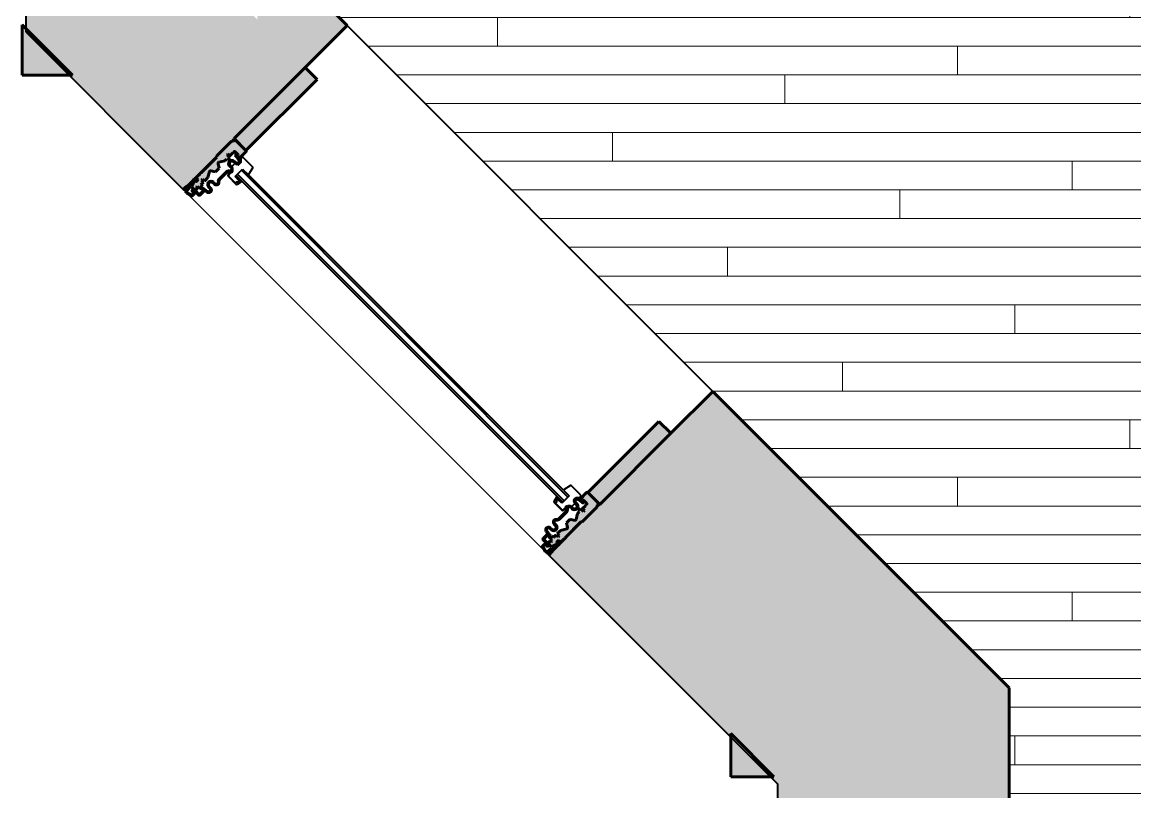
# Model space of a CAD drawing. Header units: inches. Extents: x 247 to 537, y -3781 to -3400.
# Drawn here: x 246.9 to 324.4, y -3601.1 to -3547.5 of the extents above; entities that cross this region are included whole.
import ezdxf

# ---------------------------------------------------------------- set-up
doc = ezdxf.new("R2010")
doc.units = ezdxf.units.IN
doc.header["$MEASUREMENT"] = 0
for name, color, linetype, lineweight in [('A-DETL-GENF', 92, 'Continuous', 9), ('A-FLOR-PATT', 8, 'Continuous', 18), ('A-GLAZ', 151, 'Continuous', 40), ('A-WALL', 113, 'Continuous', 18), ('A-WALL-PATT', 111, 'Continuous', 18), ('I-WALL', 2, 'Continuous', 40)]:
    doc.layers.add(name, color=color, linetype=linetype, lineweight=lineweight)

# ---------------------------------------------------------------- blocks, each defined once
blk = doc.blocks.new('Proline_Clad_Wood-Double-Hung_Vent_Unit - 36_ x 48_ Garden enlarged-1929651-UNIT 2')
at = {"layer": 'A-GLAZ'}
h = blk.add_hatch(color=135, dxfattribs=at)
h.paths.add_polyline_path([(-17.959, 4.808), (-17.85, 4.808), (-17.919, 4.848)], flags=0)
h.paths.add_polyline_path([(-17.944, 5.039), (-17.904, 5.083), (-17.904, 5.545), (-17.944, 5.587)], flags=0)
h.paths.add_polyline_path([(-17.975, 5.631), (-17.91, 5.647), (-17.91, 5.767), (-17.975, 5.748)], flags=0)
h.paths.add_polyline_path([(-18, 5.783), (-17.931, 5.797), (-17.95, 5.96), (-18, 5.91)], flags=0)
h.paths.add_polyline_path([(-17.803, 5.647), (-17.763, 5.647), (-17.763, 5.934), (-17.803, 5.939)], flags=0)
h.paths.add_polyline_path([(-17.389, 5.264), (-17.349, 5.276), (-17.345, 5.463), (-17.385, 5.449)], flags=0)
h.paths.add_polyline_path([(-17.517, 5.575), (-17.422, 5.63), (-17.29, 5.63), (-17.304, 5.67), (-17.422, 5.67)], flags=0)
h.paths.add_polyline_path([(-16.939, 5.011), (-16.899, 5.011), (-16.899, 5.465), (-16.939, 5.454), (-16.939, 5.188)], flags=0)
h.paths.add_polyline_path([(-17.422, 5.521), (-17.323, 5.481), (-16.966, 5.481), (-16.955, 5.521)], flags=0)
h.paths.add_polyline_path([(-17.737, 5.96), (-17.644, 5.96), (-17.433, 5.898), (-17.299, 5.898), (-17.295, 5.938), (-17.428, 5.938), (-17.636, 6), (-17.742, 6)], flags=0)
h.paths.add_polyline_path([(-17.274, 5.7), (-17.234, 5.686), (-17.234, 5.877), (-17.274, 5.874)], flags=0)
h = blk.add_hatch(color=135, dxfattribs=at)
h.paths.add_polyline_path([(-16.766, 1.703), (-16.791, 1.734), (-16.946, 1.734), (-16.966, 1.622)], flags=0)
h.paths.add_polyline_path([(-17.884, 1.001), (-16.828, 1.001), (-16.766, 1.063), (-16.766, 1.703), (-16.996, 1.597), (-17.346, 1.608), (-17.353, 1.633), (-17.328, 1.766), (-17.359, 1.767), (-17.359, 2.048), (-17.547, 2.054), (-17.547, 2.142), (-17.266, 2.152), (-17.266, 2.378), (-17.359, 2.382), (-17.359, 2.535), (-17.587, 2.975), (-17.55, 3.023), (-17.266, 3.187), (-17.266, 3.554), (-17.587, 3.766), (-17.579, 3.826), (-17.359, 4.207), (-17.359, 4.543), (-17.547, 4.55), (-17.547, 4.638), (-17.359, 4.645), (-17.359, 4.903), (-17.182, 4.909), (-17.182, 5.089), (-17.342, 5.094), (-17.439, 5.213), (-17.457, 5.231), (-17.477, 5.268), (-17.391, 5.271), (-17.391, 5.455), (-17.714, 5.455), (-17.838, 5.071), (-17.711, 4.879), (-17.772, 4.795), (-17.895, 4.791), (-17.938, 4.748), (-17.938, 4.404), (-17.907, 4.373), (-17.938, 4.342), (-17.938, 2.756), (-18, 2.721), (-18, 1.245), (-17.907, 1.152)], flags=0)
h = blk.add_hatch(color=135, dxfattribs=at)
h.paths.add_polyline_path([(16.766, 1.703), (16.966, 1.622), (16.946, 1.734), (16.791, 1.734)], flags=0)
h.paths.add_polyline_path([(16.766, 1.063), (16.828, 1.001), (17.884, 1.001), (17.907, 1.152), (18, 1.248), (18, 2.721), (17.938, 2.756), (17.938, 4.342), (17.907, 4.373), (17.938, 4.404), (17.938, 4.748), (17.895, 4.791), (17.772, 4.795), (17.711, 4.879), (17.773, 4.992), (17.838, 5.071), (17.714, 5.455), (17.391, 5.455), (17.391, 5.271), (17.477, 5.268), (17.448, 5.213), (17.407, 5.212), (17.342, 5.094), (17.182, 5.089), (17.182, 4.909), (17.359, 4.903), (17.359, 4.645), (17.546, 4.638), (17.546, 4.55), (17.359, 4.543), (17.383, 4.165), (17.587, 3.766), (17.55, 3.719), (17.266, 3.554), (17.266, 3.187), (17.587, 2.975), (17.579, 2.916), (17.359, 2.535), (17.359, 2.382), (17.266, 2.378), (17.266, 2.152), (17.546, 2.142), (17.546, 2.054), (17.359, 2.048), (17.359, 1.767), (17.328, 1.766), (17.346, 1.608), (17.322, 1.597), (16.976, 1.604), (16.766, 1.703)], flags=0)
h = blk.add_hatch(color=135, dxfattribs=at)
h.paths.add_polyline_path([(16.899, 5.011), (16.939, 5.011), (16.912, 5.461), (16.899, 5.449)], flags=0)
h.paths.add_polyline_path([(17.516, 5.575), (17.422, 5.67), (17.304, 5.67), (17.29, 5.63), (17.422, 5.63)], flags=0)
h.paths.add_polyline_path([(17.422, 5.521), (17.422, 5.481), (17.516, 5.575)], flags=0)
h.paths.add_polyline_path([(16.966, 5.481), (17.323, 5.481), (17.422, 5.521), (16.959, 5.508)], flags=0)
h.paths.add_polyline_path([(17.349, 5.276), (17.389, 5.264), (17.385, 5.449), (17.345, 5.463)], flags=0)
h.paths.add_polyline_path([(17.85, 4.808), (17.959, 4.808), (17.919, 4.848)], flags=0)
h.paths.add_polyline_path([(17.234, 5.686), (17.274, 5.7), (17.274, 5.874), (17.234, 5.877), (17.234, 5.784)], flags=0)
h.paths.add_polyline_path([(17.944, 5.039), (17.944, 5.587), (17.904, 5.545), (17.904, 5.083)], flags=0)
h.paths.add_polyline_path([(17.299, 5.898), (17.433, 5.898), (17.742, 6), (17.575, 5.982), (17.388, 5.938), (17.295, 5.938)], flags=0)
h.paths.add_polyline_path([(17.763, 5.647), (17.803, 5.647), (17.803, 5.939), (17.763, 5.934), (17.763, 5.793)], flags=0)
h.paths.add_polyline_path([(17.91, 5.647), (17.975, 5.631), (17.975, 5.751), (17.91, 5.767)], flags=0)
h.paths.add_polyline_path([(17.931, 5.797), (18, 5.783), (18, 5.91), (17.95, 5.96), (17.931, 5.885)], flags=0)
h = blk.add_hatch(color=135, dxfattribs=at)
h.paths.add_polyline_path([(-17.116, 1.637), (-17.076, 1.616), (-17.076, 1.704)], flags=0)
h.paths.add_polyline_path([(-17.048, 1.735), (-16.697, 1.774), (-16.531, 1.971), (-16.719, 2.148), (-16.861, 2.148), (-17.048, 2.336), (-16.855, 2.523), (-16.719, 2.523), (-16.54, 2.653), (-16.61, 2.863), (-16.677, 2.941), (-16.701, 3.041), (-16.677, 3.792), (-16.61, 3.87), (-16.54, 4.08), (-16.719, 4.21), (-16.861, 4.21), (-17.048, 4.398), (-16.861, 4.585), (-16.719, 4.585), (-16.531, 4.762), (-16.697, 4.959), (-17.048, 4.999), (-17.047, 4.953), (-16.703, 4.914), (-16.576, 4.765), (-16.719, 4.63), (-16.865, 4.63), (-17.067, 4.514), (-17.067, 4.281), (-16.865, 4.165), (-16.719, 4.165), (-16.583, 4.066), (-16.636, 3.907), (-16.717, 3.813), (-16.746, 3.614), (-16.717, 2.92), (-16.636, 2.827), (-16.583, 2.667), (-16.719, 2.568), (-16.887, 2.556), (-17.067, 2.452), (-17.067, 2.219), (-16.865, 2.103), (-16.719, 2.103), (-16.576, 1.969), (-16.703, 1.819), (-17.047, 1.78)], flags=0)
h.paths.add_polyline_path([(-17.076, 5.029), (-17.076, 5.166), (-17.116, 5.097), (-17.084, 5.043)], flags=0)
h = blk.add_hatch(color=135, dxfattribs=at)
h.paths.add_polyline_path([(16.697, 1.774), (17.048, 1.735), (17.047, 1.78), (16.703, 1.819), (16.576, 1.969), (16.718, 2.103), (16.865, 2.103), (17.067, 2.219), (17.067, 2.452), (16.865, 2.568), (16.718, 2.568), (16.583, 2.667), (16.636, 2.827), (16.717, 2.92), (16.746, 3.041), (16.717, 3.813), (16.636, 3.907), (16.583, 4.066), (16.718, 4.165), (16.865, 4.165), (17.067, 4.281), (17.067, 4.514), (16.821, 4.63), (16.718, 4.63), (16.576, 4.765), (16.703, 4.914), (17.047, 4.953), (17.048, 4.999), (16.697, 4.959), (16.531, 4.762), (16.718, 4.585), (16.86, 4.585), (17.048, 4.398), (16.86, 4.21), (16.718, 4.21), (16.54, 4.08), (16.61, 3.87), (16.677, 3.792), (16.701, 3.693), (16.677, 2.941), (16.61, 2.863), (16.54, 2.653), (16.718, 2.523), (16.86, 2.523), (17.029, 2.317), (16.86, 2.148), (16.718, 2.148), (16.531, 1.971)], flags=0)
h.paths.add_polyline_path([(17.076, 1.616), (17.116, 1.637), (17.076, 1.704)], flags=0)
h.paths.add_polyline_path([(17.076, 5.029), (17.116, 5.097), (17.076, 5.166)], flags=0)
for points in [[(-18, -6), (-16.828, -6), (-16.828, 1.001), (-18, 1.001), (-18, -0.541)], [(16.828, -6), (18, -6), (18, 1.001), (16.828, 1.001), (16.828, -1.691)]]:
    blk.add_hatch(color=135, dxfattribs=at).paths.add_polyline_path(points, flags=0)
at = {"layer": 'A-GLAZ', "color": 10, "lineweight": 60}
for p, q in [((-18, 5.91), (-18, 5.783)), ((-18, 5.783), (-17.975, 5.751)), ((-17.975, 5.751), (-17.975, 5.631)), ((-17.944, 5.587), (-17.944, 5.039)), ((-17.9, 5.792), (-17.931, 5.885)), ((-17.931, 5.885), (-17.9, 5.879)), ((-17.91, 5.767), (-17.931, 5.797)), ((-17.931, 5.797), (-17.9, 5.792)), ((-17.91, 5.647), (-17.91, 5.767)), ((-17.904, 5.083), (-17.904, 5.545)), ((-17.9, 5.879), (-17.9, 5.91)), ((-17.834, 5.616), (-17.879, 5.616)), ((-17.873, 5.576), (-17.834, 5.576)), ((-17.714, 5.455), (-17.838, 5.071)), ((-17.803, 5.939), (-17.803, 5.647)), ((-17.763, 5.647), (-17.763, 5.934)), ((-17.636, 6), (-17.742, 6)), ((-17.737, 5.96), (-17.644, 5.96)), ((-17.391, 5.455), (-17.714, 5.455)), ((-17.644, 5.96), (-17.433, 5.898)), ((-17.428, 5.938), (-17.636, 6)), ((-17.433, 5.898), (-17.299, 5.898)), ((-17.295, 5.938), (-17.428, 5.938)), ((-17.304, 5.67), (-17.422, 5.67)), ((-17.422, 5.63), (-17.29, 5.63)), ((-16.955, 5.521), (-17.422, 5.521)), ((-17.391, 5.271), (-17.391, 5.455)), ((-17.385, 5.449), (-17.389, 5.264)), ((-17.349, 5.276), (-17.345, 5.463)), ((-17.323, 5.481), (-16.966, 5.481)), ((-17.274, 5.874), (-17.274, 5.7)), ((-17.234, 5.686), (-17.234, 5.877)), ((-16.939, 5.454), (-16.939, 5.011)), ((-16.899, 5.011), (-16.899, 5.465)), ((16.899, 5.465), (16.899, 5.011)), ((16.939, 5.011), (16.939, 5.454)), ((17.422, 5.521), (16.955, 5.521)), ((16.966, 5.481), (17.323, 5.481)), ((17.234, 5.877), (17.234, 5.686)), ((17.274, 5.7), (17.274, 5.874)), ((17.29, 5.63), (17.422, 5.63)), ((17.428, 5.938), (17.295, 5.938)), ((17.299, 5.898), (17.433, 5.898)), ((17.422, 5.67), (17.304, 5.67)), ((17.345, 5.463), (17.349, 5.276)), ((17.389, 5.264), (17.385, 5.449)), ((17.714, 5.455), (17.391, 5.455)), ((17.391, 5.455), (17.391, 5.271)), ((17.636, 6), (17.428, 5.938)), ((17.433, 5.898), (17.644, 5.96)), ((17.742, 6), (17.636, 6)), ((17.644, 5.96), (17.737, 5.96)), ((17.838, 5.071), (17.714, 5.455)), ((17.763, 5.934), (17.763, 5.647)), ((17.803, 5.647), (17.803, 5.939)), ((17.879, 5.616), (17.834, 5.616)), ((17.834, 5.576), (17.873, 5.576)), ((17.9, 5.91), (17.9, 5.879)), ((17.9, 5.879), (17.931, 5.885)), ((17.931, 5.885), (17.9, 5.792)), ((17.9, 5.792), (17.931, 5.797)), ((17.904, 5.545), (17.904, 5.083)), ((17.931, 5.797), (17.91, 5.767)), ((17.91, 5.767), (17.91, 5.647)), ((17.944, 5.039), (17.944, 5.587)), ((17.975, 5.751), (18, 5.783)), ((17.975, 5.631), (17.975, 5.751)), ((18, 5.783), (18, 5.91)), ((-17.959, 4.808), (-17.85, 4.808)), ((-17.895, 4.791), (-17.938, 4.748)), ((-17.938, 4.748), (-17.938, 4.404)), ((-17.843, 4.848), (-17.919, 4.848)), ((-17.772, 4.795), (-17.895, 4.791)), ((-17.872, 4.997), (-17.857, 4.97)), ((-17.831, 5.005), (-17.853, 5.044)), ((-17.801, 4.869), (-17.843, 4.848)), ((-17.838, 5.071), (-17.83, 5.009)), ((-17.819, 4.816), (-17.778, 4.836)), ((-17.781, 4.926), (-17.781, 4.895)), ((-17.711, 4.879), (-17.772, 4.795)), ((-17.741, 4.898), (-17.741, 4.93)), ((-17.74, 4.943), (-17.711, 4.879)), ((-17.477, 5.268), (-17.391, 5.271)), ((-17.448, 5.213), (-17.477, 5.268)), ((-17.389, 5.264), (-17.453, 5.264)), ((-17.453, 5.264), (-17.423, 5.223)), ((-17.407, 5.212), (-17.448, 5.213)), ((-17.342, 5.094), (-17.407, 5.212)), ((-17.359, 4.903), (-17.182, 4.909)), ((-17.359, 4.645), (-17.359, 4.903)), ((-17.182, 5.089), (-17.342, 5.094)), ((-17.182, 4.909), (-17.182, 5.089)), ((-17.076, 5.166), (-17.116, 5.097)), ((-17.116, 5.097), (-17.116, 5.031)), ((-17.076, 5.029), (-17.076, 5.166)), ((-16.697, 4.959), (-17.048, 4.999)), ((-17.047, 4.953), (-16.703, 4.914)), ((17.048, 4.999), (16.697, 4.959)), ((16.703, 4.914), (17.047, 4.953)), ((17.116, 5.097), (17.076, 5.166)), ((17.076, 5.166), (17.076, 5.029)), ((17.116, 5.031), (17.116, 5.097)), ((17.342, 5.094), (17.182, 5.089)), ((17.182, 5.089), (17.182, 4.909)), ((17.182, 4.909), (17.359, 4.903)), ((17.407, 5.212), (17.342, 5.094)), ((17.359, 4.903), (17.359, 4.645)), ((17.453, 5.264), (17.389, 5.264)), ((17.391, 5.271), (17.477, 5.268)), ((17.448, 5.213), (17.407, 5.212)), ((17.423, 5.223), (17.453, 5.264)), ((17.477, 5.268), (17.448, 5.213)), ((17.711, 4.879), (17.74, 4.943)), ((17.772, 4.795), (17.711, 4.879)), ((17.741, 4.93), (17.741, 4.898)), ((17.895, 4.791), (17.772, 4.795)), ((17.778, 4.836), (17.819, 4.816)), ((17.781, 4.895), (17.781, 4.926)), ((17.843, 4.848), (17.801, 4.869)), ((17.83, 5.009), (17.838, 5.071)), ((17.853, 5.044), (17.831, 5.005)), ((17.919, 4.848), (17.843, 4.848)), ((17.85, 4.808), (17.959, 4.808)), ((17.857, 4.97), (17.872, 4.997)), ((17.938, 4.748), (17.895, 4.791)), ((17.938, 4.404), (17.938, 4.748)), ((-17.938, 4.404), (-17.907, 4.373)), ((-17.907, 4.373), (-17.938, 4.342)), ((-17.938, 4.342), (-17.938, 2.756)), ((-17.579, 3.826), (-17.359, 4.207)), ((-17.547, 4.638), (-17.359, 4.645)), ((-17.547, 4.55), (-17.547, 4.638)), ((-17.359, 4.543), (-17.547, 4.55)), ((-17.359, 4.207), (-17.359, 4.543)), ((-16.719, 4.63), (-16.865, 4.63)), ((-16.865, 4.165), (-16.719, 4.165)), ((-16.861, 4.585), (-16.719, 4.585)), ((-16.719, 4.21), (-16.861, 4.21)), ((16.865, 4.63), (16.718, 4.63)), ((16.718, 4.585), (16.86, 4.585)), ((16.86, 4.21), (16.718, 4.21)), ((16.718, 4.165), (16.865, 4.165)), ((17.359, 4.645), (17.546, 4.638)), ((17.546, 4.55), (17.359, 4.543)), ((17.359, 4.543), (17.359, 4.207)), ((17.359, 4.207), (17.579, 3.826)), ((17.546, 4.638), (17.546, 4.55)), ((17.907, 4.373), (17.938, 4.404)), ((17.938, 4.342), (17.907, 4.373)), ((17.938, 2.756), (17.938, 4.342)), ((-17.266, 3.554), (-17.55, 3.719)), ((-17.55, 3.023), (-17.266, 3.187)), ((-17.266, 3.187), (-17.266, 3.554)), ((-16.746, 3.693), (-16.746, 3.041)), ((-16.701, 3.041), (-16.701, 3.693)), ((16.701, 3.693), (16.701, 3.041)), ((16.746, 3.041), (16.746, 3.693)), ((17.55, 3.719), (17.266, 3.554)), ((17.266, 3.554), (17.266, 3.187)), ((17.266, 3.187), (17.55, 3.023)), ((-17.938, 2.756), (-18, 2.721)), ((-18, 2.721), (-18, 1.245)), ((-17.359, 2.535), (-17.579, 2.916)), ((-17.359, 2.382), (-17.359, 2.535)), ((-17.266, 2.378), (-17.359, 2.382)), ((-17.266, 2.152), (-17.266, 2.378)), ((-16.719, 2.568), (-16.865, 2.568)), ((-16.861, 2.523), (-16.719, 2.523)), ((16.865, 2.568), (16.718, 2.568)), ((16.718, 2.523), (16.86, 2.523)), ((17.359, 2.382), (17.266, 2.378)), ((17.266, 2.378), (17.266, 2.152)), ((17.579, 2.916), (17.359, 2.535)), ((17.359, 2.535), (17.359, 2.382)), ((18, 2.721), (17.938, 2.756)), ((18, 1.245), (18, 2.721)), ((-17.547, 2.142), (-17.266, 2.152)), ((-17.547, 2.054), (-17.547, 2.142)), ((-17.359, 2.048), (-17.547, 2.054)), ((-17.359, 1.767), (-17.359, 2.048)), ((-17.328, 1.766), (-17.359, 1.767)), ((-17.353, 1.633), (-17.328, 1.766)), ((-16.996, 1.597), (-17.322, 1.597)), ((-17.116, 1.703), (-17.116, 1.637)), ((-17.116, 1.637), (-17.076, 1.616)), ((-17.076, 1.616), (-17.076, 1.704)), ((-17.048, 1.735), (-16.697, 1.774)), ((-16.703, 1.819), (-17.047, 1.78)), ((-16.946, 1.734), (-16.966, 1.622)), ((-16.791, 1.734), (-16.946, 1.734)), ((-16.865, 2.103), (-16.719, 2.103)), ((-16.719, 2.148), (-16.861, 2.148)), ((-16.766, 1.063), (-16.766, 1.703)), ((16.697, 1.774), (17.048, 1.735)), ((17.047, 1.78), (16.703, 1.819)), ((16.86, 2.148), (16.718, 2.148)), ((16.718, 2.103), (16.865, 2.103)), ((16.766, 1.703), (16.766, 1.063)), ((16.946, 1.734), (16.791, 1.734)), ((16.966, 1.622), (16.946, 1.734)), ((17.322, 1.597), (16.996, 1.597)), ((17.076, 1.704), (17.076, 1.616)), ((17.076, 1.616), (17.116, 1.637)), ((17.116, 1.637), (17.116, 1.703)), ((17.266, 2.152), (17.546, 2.142)), ((17.359, 1.767), (17.328, 1.766)), ((17.328, 1.766), (17.353, 1.633)), ((17.546, 2.054), (17.359, 2.048)), ((17.359, 2.048), (17.359, 1.767)), ((17.546, 2.142), (17.546, 2.054)), ((-18, 1.245), (-17.907, 1.152)), ((-18, 1.001), (-18, -6)), ((-16.828, 1.001), (-18, 1.001)), ((-17.907, 1.152), (-17.907, 1.025)), ((-17.907, 1.025), (-17.884, 1.001)), ((-17.884, 1.001), (-16.828, 1.001)), ((-16.828, -6), (-16.828, 1.001)), ((16.828, 1.001), (16.828, -6)), ((18, 1.001), (16.828, 1.001)), ((16.828, 1.001), (17.884, 1.001)), ((17.884, 1.001), (17.907, 1.025)), ((17.907, 1.152), (18, 1.245)), ((17.907, 1.025), (17.907, 1.152)), ((18, -6), (18, 1.001)), ((-18, -6), (-16.828, -6)), ((16.828, -6), (18, -6))]:
    blk.add_line(p, q, dxfattribs=at)
at = {"layer": 'A-GLAZ', "color": 250}
for p, q in [((-16.415, 3.115), (-16.468, 3.034)), ((-15.666, 3.148), (-16.436, 3.148)), ((-16.436, 3.124), (-15.666, 3.124)), ((-15.769, 3.115), (-16.415, 3.115)), ((-15.769, 3.024), (-15.769, 3.115)), ((16.436, 3.148), (15.666, 3.148)), ((15.666, 3.124), (16.436, 3.124)), ((16.415, 3.115), (15.769, 3.115)), ((15.769, 3.115), (15.769, 3.024)), ((16.468, 3.034), (16.415, 3.115)), ((-16.728, 2.475), (-16.728, 2.197)), ((-16.524, 3.059), (-16.537, 2.774)), ((-16.513, 2.773), (-16.501, 3.057)), ((-16.485, 2.802), (-16.487, 2.771)), ((-16.454, 2.798), (-16.485, 2.802)), ((-16.468, 3.034), (-16.468, 2.804)), ((-16.468, 2.804), (-16.422, 2.797)), ((-16.422, 2.728), (-16.468, 2.721)), ((-16.468, 2.721), (-16.468, 2.651)), ((-16.456, 2.767), (-16.454, 2.798)), ((-16.422, 2.797), (-16.422, 2.728)), ((-16.075, 2.801), (-15.699, 2.815)), ((-16.075, 2.076), (-16.075, 2.801)), ((-16.075, 2.712), (16.075, 2.712)), ((16.075, 2.587), (-16.075, 2.587)), ((-15.691, 2.944), (-15.769, 3.024)), ((-15.655, 2.881), (-15.673, 2.917)), ((-15.581, 2.865), (-15.661, 2.801)), ((-15.641, 2.777), (-15.561, 2.841)), ((-15.607, 3.077), (-15.541, 2.764)), ((-15.518, 2.769), (-15.584, 3.082)), ((-15.561, 2.841), (-15.581, 2.865)), ((15.584, 3.082), (15.518, 2.769)), ((15.541, 2.764), (15.607, 3.077)), ((15.581, 2.865), (15.561, 2.841)), ((15.561, 2.841), (15.641, 2.777)), ((15.661, 2.801), (15.581, 2.865)), ((15.673, 2.917), (15.655, 2.881)), ((15.769, 3.024), (15.691, 2.944)), ((15.699, 2.815), (16.075, 2.801)), ((16.075, 2.801), (16.075, 2.076)), ((16.422, 2.797), (16.468, 2.804)), ((16.422, 2.728), (16.422, 2.797)), ((16.468, 2.721), (16.422, 2.728)), ((16.485, 2.802), (16.454, 2.798)), ((16.454, 2.798), (16.456, 2.767)), ((16.468, 2.804), (16.468, 3.034)), ((16.468, 2.651), (16.468, 2.721)), ((16.487, 2.771), (16.485, 2.802)), ((16.501, 3.057), (16.513, 2.773)), ((16.537, 2.774), (16.524, 3.059)), ((16.728, 2.197), (16.728, 2.475)), ((-16.482, 1.851), (-16.672, 1.657)), ((-16.672, 1.657), (-16.672, 1.52)), ((-16.544, 2.076), (-16.513, 2.076)), ((-16.482, 2.045), (-16.482, 1.851)), ((16.075, 2.201), (-16.075, 2.201)), ((-15.513, 2.076), (-16.075, 2.076)), ((-15.622, 1.51), (-15.513, 2.021)), ((-15.513, 2.076), (15.513, 2.076)), ((-15.513, 2.021), (-15.513, 2.076)), ((16.075, 2.076), (15.513, 2.076)), ((15.513, 2.076), (15.513, 2.021)), ((15.513, 2.021), (15.622, 1.51)), ((16.482, 1.851), (16.482, 2.045)), ((16.672, 1.657), (16.482, 1.851)), ((16.513, 2.076), (16.544, 2.076)), ((16.672, 1.52), (16.672, 1.657)), ((-16.672, 1.52), (-16.625, 1.473)), ((-16.625, 1.473), (-15.668, 1.473)), ((15.668, 1.473), (16.625, 1.473)), ((16.625, 1.473), (16.672, 1.52))]:
    blk.add_line(p, q, dxfattribs=at)
at = {"layer": 'A-GLAZ', "color": 10, "lineweight": 60}
for centre, radius, start, end in [((-17.95, 5.91), 0.05, 0, 180), ((-17.928, 5.631), 0.0471, 180, 250), ((-17.879, 5.647), 0.031, 180, 270), ((-17.873, 5.545), 0.031, 90, 180), ((-17.834, 5.647), 0.031, 270, 0), ((-17.834, 5.647), 0.071, 270, 0), ((-17.742, 5.939), 0.061, 90, 180), ((-17.737, 5.934), 0.0265, 90, 180), ((-17.422, 5.575), 0.0945, 90, 270), ((-17.422, 5.575), 0.0545, 90, 270), ((-17.417, 5.449), 0.032, 358.9819, 98.16278), ((-17.323, 5.459), 0.0224, 90, 169.03825), ((-17.304, 5.7), 0.0298, 270, 0), ((-17.299, 5.874), 0.0242, 360, 90), ((-17.295, 5.877), 0.061, 0, 90), ((-17.29, 5.686), 0.056, 270, 0), ((-16.966, 5.454), 0.0271, 360, 90), ((-16.955, 5.465), 0.056, 0, 90), ((16.955, 5.465), 0.056, 90, 180), ((16.966, 5.454), 0.0271, 90, 180), ((17.295, 5.877), 0.061, 90, 180), ((17.29, 5.686), 0.056, 180, 270), ((17.299, 5.874), 0.0242, 90, 180), ((17.304, 5.7), 0.0298, 180, 270), ((17.323, 5.459), 0.0224, 10.96175, 90), ((17.417, 5.449), 0.032, 81.83722, 181.0181), ((17.422, 5.575), 0.0945, 270, 90), ((17.422, 5.575), 0.0545, 270, 90), ((17.737, 5.934), 0.0265, 360, 90), ((17.742, 5.939), 0.061, 360, 90), ((17.834, 5.647), 0.071, 180, 270), ((17.834, 5.647), 0.031, 180, 270), ((17.873, 5.545), 0.031, 0, 90), ((17.879, 5.647), 0.031, 270, 0), ((17.95, 5.91), 0.05, 0, 180), ((17.928, 5.631), 0.0471, 290, 360), ((-17.92, 4.988), 0.0557, 115.55003, 189.11098), ((-17.953, 4.983), 0.0227, 189.11098, 353.15041), ((-17.943, 4.832), 0.0287, 33.08468, 237.53171), ((-17.899, 4.981), 0.031, 30, 181.13069), ((-17.841, 5.113), 0.0698, 205.14541, 259.63981), ((-17.818, 5.022), 0.0653, 233.41136, 274.99548), ((-17.85, 4.879), 0.071, 270, 296.56505), ((-17.826, 4.92), 0.0855, 6.67555, 93.30187), ((-17.826, 4.92), 0.0887, 14.78817, 92.48416), ((-17.812, 4.926), 0.031, 0, 90), ((-17.813, 4.899), 0.0319, 292.47859, 353.52141), ((-17.808, 4.896), 0.0673, 296.56505, 1.906), ((-17.408, 5.282), 0.0599, 256.01102, 354.42066), ((-17.038, 5.031), 0.078, 180, 263.5665), ((-17.045, 5.029), 0.031, 180, 263.5665), ((-16.919, 5.011), 0.0199, 180, 0), ((-16.719, 4.773), 0.188, 270, 83.5665), ((-16.719, 4.773), 0.143, 270, 83.5665), ((16.718, 4.773), 0.188, 96.4335, 270), ((16.718, 4.773), 0.143, 96.4335, 270), ((16.919, 5.011), 0.0199, 180, 0), ((17.038, 5.031), 0.078, 276.4335, 360), ((17.045, 5.029), 0.031, 276.4335, 0), ((17.408, 5.282), 0.0599, 185.57934, 283.98898), ((17.826, 4.92), 0.0887, 87.51584, 165.21183), ((17.826, 4.92), 0.0855, 86.69813, 173.32445), ((17.808, 4.896), 0.0673, 178.094, 243.43495), ((17.812, 4.926), 0.031, 90, 180), ((17.813, 4.899), 0.0319, 186.47859, 247.52141), ((17.818, 5.022), 0.0653, 265.00452, 306.58864), ((17.85, 4.879), 0.071, 243.43495, 270), ((17.841, 5.113), 0.0698, 280.36019, 334.85459), ((17.899, 4.981), 0.031, 358.86931, 150), ((17.943, 4.832), 0.0287, 302.46829, 146.91532), ((17.953, 4.983), 0.0227, 186.84959, 350.88902), ((17.92, 4.988), 0.0557, 350.88902, 64.44997), ((-16.865, 4.398), 0.232, 90, 270), ((-16.861, 4.398), 0.187, 90, 270), ((-16.483, 3.693), 0.263, 125.50432, 180), ((-16.719, 4.023), 0.188, 305.50432, 90), ((-16.719, 4.023), 0.143, 305.50432, 90), ((16.718, 4.023), 0.188, 90, 234.49568), ((16.718, 4.023), 0.143, 90, 234.49568), ((16.483, 3.693), 0.263, 360, 54.49568), ((16.86, 4.398), 0.187, 270, 90), ((16.865, 4.398), 0.232, 270, 90), ((-17.511, 3.787), 0.078, 150.0027, 240.0027), ((-16.483, 3.693), 0.218, 125.50432, 180), ((16.483, 3.693), 0.218, 0, 54.49568), ((17.511, 3.787), 0.078, 299.9973, 29.9973), ((-17.511, 2.955), 0.078, 119.9973, 209.9973), ((-16.865, 2.336), 0.232, 90, 270), ((-16.861, 2.336), 0.187, 90, 270), ((-16.483, 3.041), 0.263, 180, 234.49567), ((-16.719, 2.711), 0.188, 270, 54.49567), ((-16.719, 2.711), 0.143, 270, 54.49567), ((-16.483, 3.041), 0.218, 180, 234.49567), ((16.718, 2.711), 0.188, 125.50433, 270), ((16.718, 2.711), 0.143, 125.50433, 270), ((16.483, 3.041), 0.218, 305.50433, 0), ((16.483, 3.041), 0.263, 305.50433, 360), ((16.86, 2.336), 0.187, 270, 90), ((16.865, 2.336), 0.232, 270, 90), ((17.511, 2.955), 0.078, 330.0027, 60.0027), ((-17.322, 1.627), 0.0308, 169.60706, 270.35589), ((-17.038, 1.703), 0.078, 96.4335, 180), ((-17.045, 1.704), 0.031, 96.4335, 180), ((-16.996, 1.628), 0.031, 270, 350), ((-16.8, 1.701), 0.0336, 3.46691, 74.5331), ((-16.719, 1.961), 0.187, 276.4335, 90), ((-16.719, 1.961), 0.142, 276.4335, 90), ((16.718, 1.961), 0.187, 90, 263.5665), ((16.718, 1.961), 0.142, 90, 263.5665), ((16.8, 1.701), 0.0336, 105.4669, 176.53309), ((16.996, 1.628), 0.031, 190, 270), ((17.038, 1.703), 0.078, 360, 83.5665), ((17.045, 1.704), 0.031, 0, 83.5665), ((17.322, 1.627), 0.0308, 269.64411, 10.39294), ((-16.828, 1.063), 0.062, 270, 0), ((16.828, 1.063), 0.062, 180, 270)]:
    blk.add_arc(centre, radius, start, end, dxfattribs=at)
at = {"layer": 'A-GLAZ', "color": 250}
for centre, radius, start, end in [((-16.436, 3.059), 0.0885, 90, 179.9343), ((-16.435, 3.059), 0.0652, 90.07487, 181.59114), ((-15.666, 3.064), 0.0835, 12, 90), ((-15.666, 3.064), 0.06, 12, 90), ((15.666, 3.064), 0.0835, 90, 168), ((15.666, 3.064), 0.06, 90, 168), ((16.436, 3.059), 0.0885, 0.0657, 90), ((16.435, 3.059), 0.0652, 358.40886, 89.92513), ((-16.705, 2.475), 0.0232, 90, 180), ((-16.705, 2.656), 0.158, 270, 338.35001), ((-16.5, 2.575), 0.0625, 99.26056, 158.35001), ((-16.496, 2.772), 0.0405, 177.48601, 352.32437), ((-16.5, 2.772), 0.013, 176.82924, 356.89495), ((-16.51, 2.707), 0.0706, 269.85106, 306.56326), ((-15.697, 2.861), 0.0458, 266.99243, 25.26072), ((-15.763, 2.874), 0.1, 25.26072, 44.13989), ((-15.639, 2.772), 0.0361, 128.68497, 321.31503), ((-15.624, 2.742), 0.0386, 18.16613, 115.87353), ((-15.564, 2.759), 0.0475, 191.65306, 12), ((-15.564, 2.759), 0.024, 192.15621, 12), ((15.564, 2.759), 0.0475, 168, 348.34694), ((15.564, 2.759), 0.024, 168, 347.84379), ((15.624, 2.742), 0.0386, 64.12647, 161.83387), ((15.639, 2.772), 0.0361, 218.68497, 51.31503), ((15.697, 2.861), 0.0458, 154.73928, 273.00757), ((15.763, 2.874), 0.1, 135.86011, 154.73928), ((16.496, 2.772), 0.0405, 187.67563, 2.51399), ((16.51, 2.707), 0.0706, 233.43674, 270.14894), ((16.5, 2.772), 0.013, 183.10505, 3.17076), ((16.5, 2.575), 0.0625, 21.64999, 80.73944), ((16.705, 2.656), 0.158, 201.64999, 270), ((16.705, 2.475), 0.0232, 0, 90), ((-16.698, 2.197), 0.0297, 180, 270), ((-16.733, 1.988), 0.183, 38.91179, 79.08821), ((-16.544, 2.131), 0.0551, 211.65688, 270), ((-16.513, 2.045), 0.031, 0, 90), ((16.513, 2.045), 0.031, 90, 180), ((16.544, 2.131), 0.0551, 270, 328.34312), ((16.733, 1.988), 0.183, 100.91179, 141.08821), ((16.698, 2.197), 0.0297, 270, 0), ((-15.668, 1.52), 0.047, 270.00007, 348), ((15.668, 1.52), 0.047, 192, 270)]:
    blk.add_arc(centre, radius, start, end, dxfattribs=at)
blk = doc.blocks.new('Walls 9 - Walls 1-698121-UNIT 2')
at = {"layer": 'A-WALL-PATT'}
h = blk.add_hatch(color=8, dxfattribs=at)
h.paths.add_polyline_path([(296.245, -3600.28), (299.245, -3600.28), (296.245, -3597.28)], flags=0)
h.paths.add_polyline_path([(246.923, -3551.458), (250.423, -3551.458), (246.923, -3547.958)], flags=0)
h.paths.add_polyline_path([(246.923, -3460.064), (250.423, -3456.564), (246.923, -3456.564)], flags=0)
h.paths.add_polyline_path([(296.245, -3410.473), (299.245, -3407.473), (296.245, -3407.473)], flags=0)
at = {"layer": 'A-WALL', "color": 250, "lineweight": 40}
for p, q in [((250.423, -3551.458), (246.923, -3547.958)), ((246.923, -3547.958), (246.923, -3551.458)), ((246.923, -3551.458), (250.423, -3551.458)), ((299.245, -3600.28), (296.245, -3597.28)), ((296.245, -3597.28), (296.245, -3600.28)), ((296.245, -3600.28), (299.245, -3600.28))]:
    blk.add_line(p, q, dxfattribs=at)
blk = doc.blocks.new('Walls 5 - Walls 1-751959-UNIT 2')
at = {"layer": 'A-WALL-PATT', "lineweight": 40}
h = blk.add_hatch(color=135, dxfattribs=at)
h.paths.add_polyline_path([(296.245, -3600.03), (299.245, -3600.03), (296.245, -3597.03)], flags=0)
h.paths.add_polyline_path([(246.923, -3551.208), (250.423, -3551.208), (246.923, -3547.708)], flags=0)
h.paths.add_polyline_path([(246.923, -3459.814), (250.423, -3456.314), (246.923, -3456.314)], flags=0)
h.paths.add_polyline_path([(296.245, -3410.223), (299.245, -3407.223), (296.245, -3407.223)], flags=0)
at = {"layer": 'A-WALL', "color": 10, "lineweight": 60}
for p, q in [((250.423, -3551.208), (246.923, -3547.708)), ((246.923, -3547.708), (246.923, -3551.208)), ((246.923, -3551.208), (250.423, -3551.208)), ((299.245, -3600.03), (296.245, -3597.03)), ((296.245, -3597.03), (296.245, -3600.03)), ((296.245, -3600.03), (299.245, -3600.03))]:
    blk.add_line(p, q, dxfattribs=at)

msp = doc.modelspace()

# ---------------------------------------------------------------- hatches: boundary and pattern name
at = {"layer": 'A-DETL-GENF'}
h = msp.add_hatch(color=55, dxfattribs=at)
h.paths.add_polyline_path([(313.245, -3599.528), (313.245, -3591.934), (309.092, -3591.934), (309.092, -3599.528)], flags=0)
h.paths.add_polyline_path([(529.495, -3505.204), (529.495, -3500.204), (523.495, -3500.204), (523.495, -3505.204)], flags=0)
h.paths.add_polyline_path([(309.071, -3413.785), (314.071, -3413.785), (314.071, -3408.785), (309.071, -3408.785)], flags=0)
at = {"layer": 'A-FLOR-PATT', "lineweight": 9}
h = msp.add_hatch(dxfattribs=at)
h.set_pattern_fill('FP_1', color=43, style=0, pattern_type=2)
h.set_pattern_definition([(0, (0, 0.8), (0, 2), []), (90, (0, 0.8), (-8, 8), [2, -28]), (90, (12, 4.8), (-8, 8), [2, -28])])
h.paths.add_polyline_path([(381.37, -3781.093), (487.65, -3781.093), (487.65, -3740.14), (526.245, -3740.14), (526.245, -3737.872), (484.12, -3737.872), (484.12, -3778.622), (315.62, -3778.622), (315.62, -3781.093), (377.411, -3781.093)], flags=0)
h.paths.add_polyline_path([(472.887, -3772.622), (478.12, -3772.622), (478.12, -3736.622), (447.887, -3736.622), (447.887, -3731.872), (450.512, -3731.872), (450.512, -3655.411), (449.262, -3655.411), (449.262, -3651.911), (452.887, -3651.911), (452.887, -3651.661), (453.887, -3651.661), (453.887, -3651.911), (455.262, -3651.911), (455.262, -3623.911), (453.887, -3623.911), (453.887, -3624.161), (452.887, -3624.161), (452.887, -3623.911), (449.262, -3623.911), (449.262, -3620.411), (450.512, -3620.411), (450.512, -3606.997), (445.745, -3606.997), (445.745, -3608.247), (442.245, -3608.247), (442.245, -3605.622), (441.995, -3605.622), (441.995, -3604.622), (442.245, -3604.622), (442.245, -3601.622), (445.745, -3601.622), (445.745, -3602.872), (522.12, -3602.872), (522.12, -3599.741), (524.995, -3599.741), (524.995, -3596.247), (527.995, -3596.247), (527.995, -3595.997), (528.995, -3595.997), (528.995, -3596.247), (535.495, -3596.247), (535.495, -3599.747), (534.245, -3599.747), (534.245, -3740.14), (537.332, -3740.14), (537.332, -3513.372), (536.745, -3513.372), (536.745, -3512.122), (534.245, -3512.122), (534.245, -3556.747), (535.495, -3556.747), (535.495, -3560.247), (528.995, -3560.247), (528.995, -3560.497), (527.995, -3560.497), (527.995, -3560.247), (524.995, -3560.247), (524.995, -3556.747), (522.12, -3556.741), (522.12, -3547.838), (498.12, -3547.838), (498.12, -3533.935), (495.801, -3533.935), (494.801, -3532.685), (494.801, -3532.185), (493.364, -3530.747), (493.364, -3507.247), (494.801, -3505.81), (494.801, -3505.31), (495.801, -3504.06), (498.12, -3504.06), (498.12, -3440.801), (497.379, -3440.775), (497.376, -3440.613), (497.281, -3440.775), (497.183, -3440.801), (496.356, -3440.801), (496.329, -3441.837), (496.311, -3441.855), (496.279, -3441.928), (496.159, -3441.981), (494.584, -3441.974), (494.584, -3441.913), (494.533, -3441.974), (494.445, -3441.877), (494.412, -3441.856), (494.387, -3440.801), (469.344, -3440.801), (469.125, -3440.581), (467.644, -3440.44), (467.483, -3440.334), (467.427, -3440.255), (467.379, -3440.068), (467.379, -3440.801), (465.629, -3440.801), (465.629, -3425.743), (396.708, -3425.743), (396.708, -3411.372), (315.62, -3411.372), (315.62, -3413.902), (263.294, -3466.228), (263.294, -3541.525), (315.62, -3593.851), (315.62, -3602.872), (406.745, -3602.872), (406.745, -3601.622), (410.245, -3601.622), (410.245, -3604.622), (410.495, -3604.622), (410.495, -3605.622), (410.245, -3605.622), (410.245, -3608.247), (406.745, -3608.247), (406.745, -3606.997), (401.62, -3606.997), (401.62, -3611.747), (315.62, -3611.747), (315.62, -3731.872), (318.245, -3731.872), (318.245, -3736.622), (315.62, -3736.622), (315.62, -3772.622), (381.37, -3772.622), (381.37, -3736.622), (378.245, -3736.622), (378.245, -3731.872), (387.887, -3731.872), (387.887, -3736.622), (386.12, -3736.622), (386.12, -3772.622), (464.286, -3772.622)], flags=0)
h.paths.add_polyline_path([(419.884, -3770.122), (390.884, -3770.122), (390.884, -3739.122), (419.884, -3739.122), (419.884, -3767.865)], flags=0)
h.paths.add_polyline_path([(457.387, -3765.997), (448.887, -3765.997), (448.887, -3741.997), (472.887, -3741.997), (472.887, -3765.997), (462.767, -3765.997)], flags=0)
h.paths.add_polyline_path([(318.895, -3712.702), (318.895, -3699.702), (331.895, -3699.702), (331.895, -3712.702)], flags=0)
h.paths.add_polyline_path([(318.638, -3698.21), (318.004, -3698.21), (318.004, -3638.21), (397.004, -3638.236), (397.004, -3698.21), (319.004, -3698.21)], flags=0)
h.paths.add_polyline_path([(452.887, -3653.411), (455.262, -3653.411), (455.262, -3652.661), (450.512, -3652.661), (450.512, -3653.411)], flags=0)
h.paths.add_polyline_path([(320.516, -3636.698), (318.893, -3636.698), (318.893, -3623.698), (331.893, -3623.698), (331.893, -3636.698), (321.622, -3636.698)], flags=0)
h.paths.add_polyline_path([(452.887, -3623.161), (455.262, -3623.161), (455.262, -3622.411), (450.512, -3622.411), (450.512, -3623.161)], flags=0)
h.paths.add_polyline_path([(408.745, -3606.997), (409.495, -3606.997), (409.495, -3602.872), (408.745, -3602.872), (408.745, -3605.622)], flags=0)
h.paths.add_polyline_path([(443.745, -3606.997), (443.745, -3602.872), (442.995, -3602.872), (442.995, -3606.997)], flags=0)
h.paths.add_polyline_path([(527.995, -3597.747), (534.245, -3597.747), (534.245, -3596.997), (526.245, -3596.997), (526.245, -3597.747)], flags=0)
h.paths.add_polyline_path([(535.495, -3585.747), (522.505, -3578.247), (535.495, -3570.747)], flags=0)
h.paths.add_polyline_path([(383.151, -3584.93), (367.171, -3584.93), (367.171, -3582.906), (383.168, -3582.906), (383.168, -3584.93)], flags=0)
h.paths.add_polyline_path([(343.174, -3584.915), (343.171, -3582.891), (359.168, -3582.868), (359.149, -3584.891)], flags=0)
h.paths.add_polyline_path([(377.411, -3581.68), (367.166, -3581.68), (367.166, -3576.926), (359.142, -3576.926), (359.149, -3581.641), (343.164, -3581.665), (343.15, -3576.926), (334.043, -3576.926), (334.043, -3569.17), (329.169, -3569.17), (329.169, -3553.185), (334.043, -3553.185), (334.043, -3545.36), (343.154, -3545.36), (343.159, -3540.665), (359.144, -3540.681), (359.164, -3545.36), (367.151, -3545.36), (367.156, -3540.68), (383.141, -3540.696), (383.161, -3545.36), (392.969, -3545.36), (392.969, -3553.171), (397.718, -3553.171), (397.718, -3569.156), (392.969, -3569.156), (392.969, -3576.926), (383.151, -3576.926), (383.151, -3581.68)], flags=0)
h.paths.add_polyline_path([(325.919, -3569.186), (325.919, -3553.189), (327.943, -3553.189), (327.943, -3569.186)], flags=0)
h.paths.add_polyline_path([(400.968, -3569.173), (398.944, -3569.173), (398.944, -3553.176), (400.968, -3553.176)], flags=0)
h.paths.add_polyline_path([(528.995, -3559.497), (534.245, -3559.497), (534.245, -3558.747), (526.245, -3558.747), (526.245, -3559.497), (527.995, -3559.497)], flags=0)
h.paths.add_polyline_path([(383.161, -3539.47), (367.162, -3539.453), (367.164, -3537.43), (383.161, -3537.446), (383.159, -3539.47)], flags=0)
h.paths.add_polyline_path([(359.164, -3539.455), (343.165, -3539.438), (343.167, -3537.415), (359.164, -3537.431), (359.162, -3539.455)], flags=0)
h.paths.add_polyline_path([(457.387, -3535.292), (426.633, -3535.292), (426.633, -3532.593), (424.859, -3532.59), (424.881, -3516.605), (426.633, -3516.605), (426.633, -3513.279), (425.11, -3513.277), (425.132, -3497.292), (426.633, -3497.292), (426.633, -3495.029), (425.11, -3495.027), (425.132, -3479.042), (426.633, -3479.042), (426.633, -3475.292), (461.633, -3475.292), (461.633, -3535.292), (460.641, -3535.292)], flags=0)
h.paths.add_polyline_path([(423.633, -3532.605), (421.609, -3532.603), (421.631, -3516.606), (423.654, -3516.608)], flags=0)
h.paths.add_polyline_path([(494.801, -3529.898), (494.801, -3508.096), (494.556, -3508.341), (494.364, -3509.06), (494.364, -3528.935), (494.556, -3529.653)], flags=0)
h.paths.add_polyline_path([(343.165, -3514.188), (313.496, -3514.188), (313.496, -3484.188), (399.496, -3484.188), (399.496, -3514.188), (359.144, -3514.188)], flags=0)
h.paths.add_polyline_path([(423.884, -3513.292), (421.86, -3513.29), (421.882, -3497.293), (423.905, -3497.295), (423.89, -3509.189)], flags=0)
h.paths.add_polyline_path([(534.245, -3506.122), (536.745, -3506.122), (536.745, -3504.872), (537.332, -3504.872), (537.332, -3424.622), (532.12, -3424.622), (532.12, -3506.122)], flags=0)
h.paths.add_polyline_path([(423.884, -3495.042), (421.86, -3495.04), (421.882, -3479.043), (423.905, -3479.045), (423.899, -3484.188)], flags=0)
h.paths.add_polyline_path([(336.419, -3468.711), (336.419, -3450.013), (373.004, -3450.013), (373.004, -3468.711), (337.422, -3468.711)], flags=0)
h.paths.add_polyline_path([(309.865, -3458.845), (309.603, -3458.824), (309.364, -3458.684), (308.909, -3458.344), (308.124, -3457.676), (307.071, -3456.652), (303.628, -3453.001), (303.217, -3452.531), (302.43, -3451.535), (301.683, -3450.481), (300.98, -3449.37), (300.33, -3448.201), (299.752, -3446.968), (299.274, -3445.665), (298.933, -3444.291), (298.776, -3442.701), (298.826, -3441.379), (299.102, -3439.901), (299.674, -3438.264), (300.256, -3437.06), (301.104, -3435.753), (302.116, -3434.559), (303.273, -3433.507), (304.55, -3432.614), (305.917, -3431.893), (307.431, -3431.343), (308.926, -3431.027), (310.289, -3430.927), (311.73, -3431.039), (313.288, -3431.39), (314.434, -3431.765), (315.687, -3432.3), (316.878, -3432.909), (318.013, -3433.572), (319.092, -3434.282), (320.598, -3435.428), (321.545, -3436.225), (322.905, -3437.437), (325.088, -3439.422), (325.889, -3440.251), (326.478, -3440.963), (326.625, -3441.197), (326.639, -3441.475), (325.222, -3442.91), (324.118, -3441.913), (322.702, -3440.727), (320.957, -3439.312), (319.356, -3438.095), (318.044, -3437.203), (317.27, -3436.732), (316.537, -3436.326), (315.658, -3435.894), (314.883, -3435.569), (314.073, -3435.29), (313.288, -3435.083), (312.395, -3434.94), (311.252, -3434.929), (310.246, -3435.067), (309.515, -3435.244), (308.681, -3435.567), (311.301, -3434.942), (314.587, -3435.576), (317.582, -3437.096), (319.85, -3438.694), (322.139, -3440.529), (325.07, -3442.99), (321.795, -3447.022), (318.528, -3450.598), (314.985, -3454.047), (311.341, -3457.206), (310.98, -3456.819), (307.621, -3453.034), (306.321, -3451.45), (305.092, -3449.751), (303.566, -3446.988), (302.828, -3443.678), (303.358, -3441.008), (303.053, -3441.95), (302.857, -3442.953), (302.799, -3443.984), (302.886, -3444.982), (303.12, -3446.026), (303.448, -3446.988), (303.864, -3447.933), (304.383, -3448.911), (304.932, -3449.813), (305.54, -3450.71), (306.182, -3451.576), (306.943, -3452.533), (308.646, -3454.522), (310.408, -3456.484), (311.153, -3457.249), (311.282, -3457.378), (309.867, -3458.843)], flags=0)
h.paths.add_polyline_path([(467.379, -3439.379), (467.478, -3439.209), (467.576, -3439.182), (469.387, -3439.182), (469.413, -3439.102), (469.473, -3439.056), (469.482, -3438.982), (469.436, -3438.922), (469.387, -3438.909), (469.387, -3438.831), (467.379, -3438.831), (467.379, -3439.209)], flags=0)
h.paths.add_polyline_path([(497.379, -3439.379), (497.376, -3438.831), (495.372, -3438.831), (495.346, -3438.912), (495.286, -3438.958), (495.276, -3439.033), (495.322, -3439.092), (495.372, -3439.106), (495.372, -3439.182), (497.281, -3439.209), (497.322, -3439.24), (497.376, -3439.371)], flags=0)
h.paths.add_polyline_path([(469.125, -3438.909), (469.125, -3438.909), (469.387, -3438.909)], flags=0)
at = {"layer": 'A-WALL-PATT'}
h = msp.add_hatch(color=8, dxfattribs=at)
h.paths.add_polyline_path([(299.495, -3600.53), (299.495, -3583.56), (292.068, -3576.132), (283.583, -3584.617), (297.434, -3598.469)], flags=0)
h.paths.add_polyline_path([(258.127, -3559.162), (266.612, -3550.676), (247.169, -3531.234), (247.169, -3548.204), (258.063, -3559.098)], flags=0)
h = msp.add_hatch(color=8, dxfattribs=at)
h.paths.add_polyline_path([(309.092, -3593.156), (309.092, -3591.934), (311.495, -3591.934), (311.495, -3589.726), (294.985, -3573.215), (292.068, -3576.132), (307.869, -3591.934)], flags=0)
h.paths.add_polyline_path([(266.612, -3550.676), (269.529, -3547.759), (263.294, -3541.525), (263.294, -3547.359)], flags=0)
h = msp.add_hatch(color=8, dxfattribs=at)
h.paths.add_polyline_path([(311.495, -3781.093), (311.495, -3703.497), (299.495, -3703.497), (299.495, -3781.093), (305.37, -3781.093)], flags=0)
h.paths.add_polyline_path([(299.495, -3673.497), (311.495, -3673.497), (311.495, -3658.116), (299.495, -3658.116), (299.495, -3668.003)], flags=0)
h.paths.add_polyline_path([(299.495, -3628.116), (311.495, -3628.116), (311.495, -3599.528), (309.092, -3599.528), (309.092, -3593.156), (299.495, -3583.56), (299.495, -3626.329)], flags=0)
msp.add_hatch(color=8, dxfattribs=at).paths.add_polyline_path([(315.62, -3606.997), (315.62, -3593.851), (311.495, -3589.726), (311.495, -3591.934), (313.245, -3591.934), (313.245, -3599.528), (311.495, -3599.528), (311.495, -3606.997)], flags=0)

# ---------------------------------------------------------------- linework, layer by layer
at = {"layer": 'A-WALL', "color": 250, "lineweight": 40}
for p, q in [((247.169, -3525.945), (247.169, -3548.204)), ((247.169, -3548.204), (258.127, -3559.162)), ((261.489, -3555.799), (261.661, -3555.627)), ((258.281, -3559.008), (260.446, -3556.843)), ((258.127, -3559.162), (258.19, -3559.098)), ((287.117, -3581.083), (286.945, -3581.255)), ((285.901, -3582.299), (283.736, -3584.464)), ((283.646, -3584.554), (283.583, -3584.617)), ((283.583, -3584.617), (299.495, -3600.53)), ((299.495, -3600.53), (299.495, -3628.116))]:
    msp.add_line(p, q, dxfattribs=at)
at = {"layer": 'A-WALL', "color": 8}
for p, q in [((258.309, -3559.344), (258.127, -3559.162)), ((283.325, -3584.36), (258.384, -3559.419)), ((283.583, -3584.617), (283.4, -3584.435))]:
    msp.add_line(p, q, dxfattribs=at)
at = {"layer": 'I-WALL', "color": 10, "lineweight": 60}
for p, q in [((269.529, -3547.759), (263.294, -3541.525)), ((266.612, -3550.676), (269.529, -3547.759)), ((294.985, -3573.215), (292.068, -3576.132)), ((315.62, -3593.851), (294.985, -3573.215)), ((315.62, -3602.872), (315.62, -3593.851))]:
    msp.add_line(p, q, dxfattribs=at)
at = {"layer": 'I-WALL', "color": 250}
msp.add_line((269.529, -3547.759), (294.985, -3573.215), dxfattribs=at)

# ---------------------------------------------------------------- block references
at = {"layer": 'A-GLAZ', "color": 250, "rotation": 134.9999999999999}
msp.add_blockref('Proline_Clad_Wood-Double-Hung_Vent_Unit - 36_ x 48_ Garden enlarged-1929651-UNIT 2', (275.097, -3567.647), dxfattribs=at)
at = {"layer": 'A-WALL', "color": 8}
msp.add_blockref('Walls 9 - Walls 1-698121-UNIT 2', (0, 0.25), dxfattribs=at)
at = {"layer": 'A-WALL', "color": 250, "lineweight": 40}
msp.add_blockref('Walls 5 - Walls 1-751959-UNIT 2', (0, 0), dxfattribs=at)

doc.saveas('drawing.dxf')
